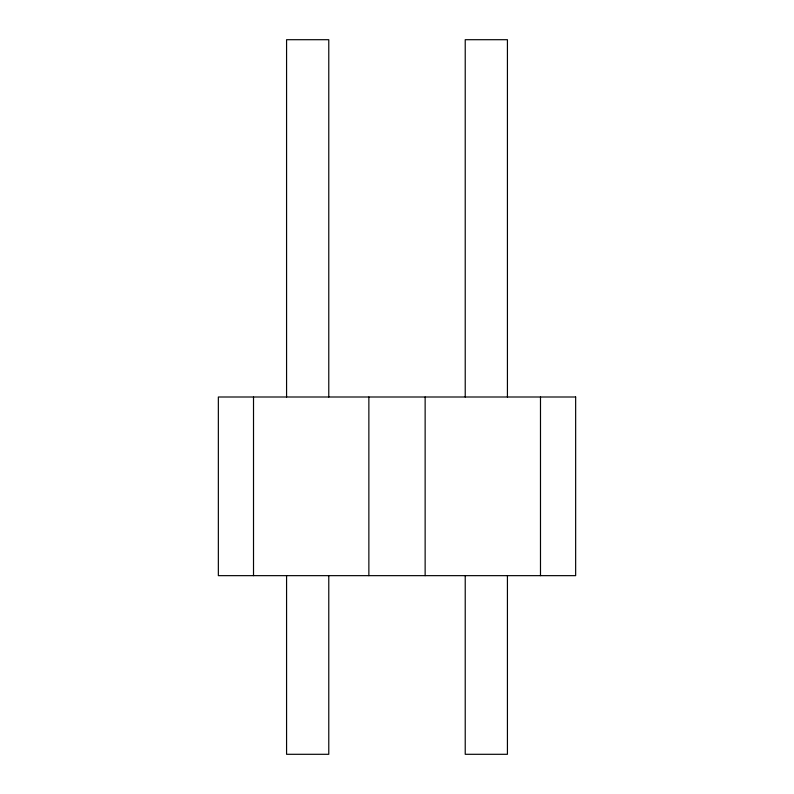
<?xml version="1.0" encoding="UTF-8"?>
<svg xmlns="http://www.w3.org/2000/svg" width="794" height="794" viewBox="0 0 794 794"><rect width="100%" height="100%" fill="white"/><g stroke="black" fill="none" stroke-linecap="round" stroke-linejoin="round"><path stroke-width="1.19" d="M540.486 397L540.486 575.65M507.426 397L507.426 39.7L465.224 39.7L465.224 397M507.426 575.65L507.426 754.3L465.224 754.3L465.224 575.65M425.137 397L425.137 575.65M368.863 397L368.863 575.65M328.776 397L328.776 39.7L286.574 39.7L286.574 397M328.776 575.65L328.776 754.3L286.574 754.3L286.574 575.65M253.514 397L253.514 575.65M575.65 397L218.35 397L218.35 575.65L575.65 575.65L575.65 397"/></g></svg>
